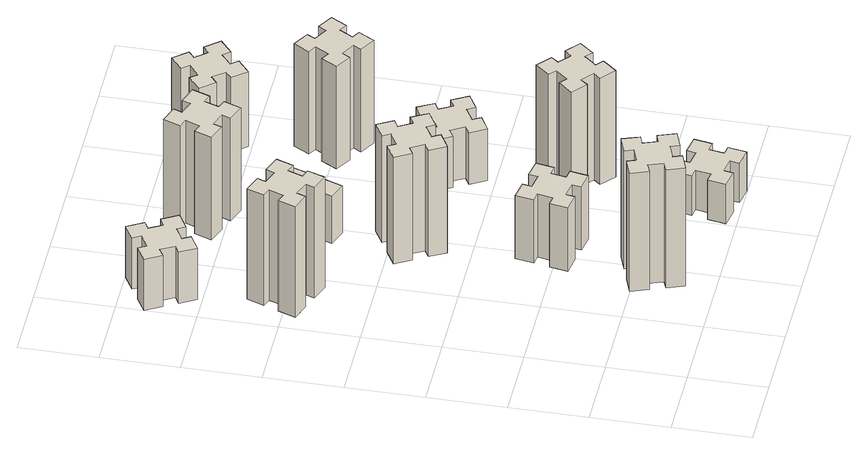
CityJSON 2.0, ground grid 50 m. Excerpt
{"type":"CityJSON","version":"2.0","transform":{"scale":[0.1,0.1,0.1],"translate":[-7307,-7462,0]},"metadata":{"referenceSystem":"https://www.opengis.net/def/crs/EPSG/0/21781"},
"CityObjects":{
"building1":{"type":"Building","attributes":{"class":"1000","function":"1000","usage":"1000","yearOfConstruction":2016,"roofType":"1000","measuredHeight":84,"storeysAboveGround":30,"storeysBelowGround":0},"geometry":[{"type":"Solid","lod":"1","boundaries":[[[[0,1,2,3,4,5,6,7,8,9,10,11,12,13,14,15,16,17,18,19]],[[17,16,20,21]],[[16,15,22,20]],[[15,14,23,22]],[[14,13,24,23]],[[13,12,25,24]],[[12,11,26,25]],[[11,10,27,26]],[[10,9,28,27]],[[9,8,29,28]],[[8,7,30,29]],[[7,6,31,30]],[[6,5,32,31]],[[5,4,33,32]],[[4,3,34,33]],[[3,2,35,34]],[[2,1,36,35]],[[1,0,37,36]],[[0,19,38,37]],[[19,18,39,38]],[[18,17,21,39]],[[24,25,26,27,28,29,30,31,32,33,34,35,36,37,38,39,21,20,22,23]]]]}]},
"building2":{"type":"Building","attributes":{"class":"1000","function":"1000","usage":"1000","yearOfConstruction":2016,"roofType":"1000","measuredHeight":90,"storeysAboveGround":30,"storeysBelowGround":0},"geometry":[{"type":"Solid","lod":"1","boundaries":[[[[40,41,42,43,44,45,46,47,48,49,50,51,52,53,54,55,56,57,58,59]],[[57,56,60,61]],[[56,55,62,60]],[[55,54,63,62]],[[54,53,64,63]],[[53,52,65,64]],[[52,51,66,65]],[[51,50,67,66]],[[50,49,68,67]],[[49,48,69,68]],[[48,47,70,69]],[[47,46,71,70]],[[46,45,72,71]],[[45,44,73,72]],[[44,43,74,73]],[[43,42,75,74]],[[42,41,76,75]],[[41,40,77,76]],[[40,59,78,77]],[[59,58,79,78]],[[58,57,61,79]],[[64,65,66,67,68,69,70,71,72,73,74,75,76,77,78,79,61,60,62,63]]]]}]},
"building3":{"type":"Building","attributes":{"class":"1000","function":"1000","usage":"1000","yearOfConstruction":2016,"roofType":"1000","measuredHeight":39,"storeysAboveGround":30,"storeysBelowGround":0},"geometry":[{"type":"Solid","lod":"1","boundaries":[[[[80,81,82,83,84,85,86,87,88,89,90,91,92,93,94,95,96,97,98,99]],[[97,96,100,101]],[[96,95,102,100]],[[95,94,103,102]],[[94,93,104,103]],[[93,92,105,104]],[[92,91,106,105]],[[91,90,107,106]],[[90,89,108,107]],[[89,88,109,108]],[[88,87,110,109]],[[87,86,111,110]],[[86,85,112,111]],[[85,84,113,112]],[[84,83,114,113]],[[83,82,115,114]],[[82,81,116,115]],[[81,80,117,116]],[[80,99,118,117]],[[99,98,119,118]],[[98,97,101,119]],[[104,105,106,107,108,109,110,111,112,113,114,115,116,117,118,119,101,100,102,103]]]]}]},
"building4":{"type":"Building","attributes":{"class":"1000","function":"1000","usage":"1000","yearOfConstruction":2016,"roofType":"1000","measuredHeight":48,"storeysAboveGround":30,"storeysBelowGround":0},"geometry":[{"type":"Solid","lod":"1","boundaries":[[[[120,121,122,123,124,125,126,127,128,129,130,131,132,133,134,135,136,137,138,139]],[[137,136,140,141]],[[136,135,142,140]],[[135,134,143,142]],[[134,133,144,143]],[[133,132,145,144]],[[132,131,146,145]],[[131,130,147,146]],[[130,129,148,147]],[[129,128,149,148]],[[128,127,150,149]],[[127,126,151,150]],[[126,125,152,151]],[[125,124,153,152]],[[124,123,154,153]],[[123,122,155,154]],[[122,121,156,155]],[[121,120,157,156]],[[120,139,158,157]],[[139,138,159,158]],[[138,137,141,159]],[[144,145,146,147,148,149,150,151,152,153,154,155,156,157,158,159,141,140,142,143]]]]}]},
"building5":{"type":"Building","attributes":{"class":"1000","function":"1000","usage":"1000","yearOfConstruction":2016,"roofType":"1000","measuredHeight":81,"storeysAboveGround":30,"storeysBelowGround":0},"geometry":[{"type":"Solid","lod":"1","boundaries":[[[[160,161,162,163,164,165,166,167,168,169,170,171,172,173,174,175,176,177,178,179]],[[177,176,180,181]],[[176,175,182,180]],[[175,174,183,182]],[[174,173,184,183]],[[173,172,185,184]],[[172,171,186,185]],[[171,170,187,186]],[[170,169,188,187]],[[169,168,189,188]],[[168,167,190,189]],[[167,166,191,190]],[[166,165,192,191]],[[165,164,193,192]],[[164,163,194,193]],[[163,162,195,194]],[[162,161,196,195]],[[161,160,197,196]],[[160,179,198,197]],[[179,178,199,198]],[[178,177,181,199]],[[184,185,186,187,188,189,190,191,192,193,194,195,196,197,198,199,181,180,182,183]]]]}]},
"building6":{"type":"Building","attributes":{"class":"1000","function":"1000","usage":"1000","yearOfConstruction":2016,"roofType":"1000","measuredHeight":36,"storeysAboveGround":30,"storeysBelowGround":0},"geometry":[{"type":"Solid","lod":"1","boundaries":[[[[200,201,202,203,204,205,206,207,208,209,210,211,212,213,214,215,216,217,218,219]],[[217,216,220,221]],[[216,215,222,220]],[[215,214,223,222]],[[214,213,224,223]],[[213,212,225,224]],[[212,211,226,225]],[[211,210,227,226]],[[210,209,228,227]],[[209,208,229,228]],[[208,207,230,229]],[[207,206,231,230]],[[206,205,232,231]],[[205,204,233,232]],[[204,203,234,233]],[[203,202,235,234]],[[202,201,236,235]],[[201,200,237,236]],[[200,219,238,237]],[[219,218,239,238]],[[218,217,221,239]],[[224,225,226,227,228,229,230,231,232,233,234,235,236,237,238,239,221,220,222,223]]]]}]},
"building7":{"type":"Building","attributes":{"class":"1000","function":"1000","usage":"1000","yearOfConstruction":2016,"roofType":"1000","measuredHeight":30,"storeysAboveGround":30,"storeysBelowGround":0},"geometry":[{"type":"Solid","lod":"1","boundaries":[[[[240,241,242,243,244,245,246,247,248,249,250,251,252,253,254,255,256,257,258,259]],[[257,256,260,261]],[[256,255,262,260]],[[255,254,263,262]],[[254,253,264,263]],[[253,252,265,264]],[[252,251,266,265]],[[251,250,267,266]],[[250,249,268,267]],[[249,248,269,268]],[[248,247,270,269]],[[247,246,271,270]],[[246,245,272,271]],[[245,244,273,272]],[[244,243,274,273]],[[243,242,275,274]],[[242,241,276,275]],[[241,240,277,276]],[[240,259,278,277]],[[259,258,279,278]],[[258,257,261,279]],[[264,265,266,267,268,269,270,271,272,273,274,275,276,277,278,279,261,260,262,263]]]]}]},
"building8":{"type":"Building","attributes":{"class":"1000","function":"1000","usage":"1000","yearOfConstruction":2016,"roofType":"1000","measuredHeight":78,"storeysAboveGround":30,"storeysBelowGround":0},"geometry":[{"type":"Solid","lod":"1","boundaries":[[[[280,281,282,283,284,285,286,287,288,289,290,291,292,293,294,295,296,297,298,299]],[[297,296,300,301]],[[296,295,302,300]],[[295,294,303,302]],[[294,293,304,303]],[[293,292,305,304]],[[292,291,306,305]],[[291,290,307,306]],[[290,289,308,307]],[[289,288,309,308]],[[288,287,310,309]],[[287,286,311,310]],[[286,285,312,311]],[[285,284,313,312]],[[284,283,314,313]],[[283,282,315,314]],[[282,281,316,315]],[[281,280,317,316]],[[280,299,318,317]],[[299,298,319,318]],[[298,297,301,319]],[[304,305,306,307,308,309,310,311,312,313,314,315,316,317,318,319,301,300,302,303]]]]}]},
"building9":{"type":"Building","attributes":{"class":"1000","function":"1000","usage":"1000","yearOfConstruction":2016,"roofType":"1000","measuredHeight":81,"storeysAboveGround":30,"storeysBelowGround":0},"geometry":[{"type":"Solid","lod":"1","boundaries":[[[[320,321,322,323,324,325,326,327,328,329,330,331,332,333,334,335,336,337,338,339]],[[337,336,340,341]],[[336,335,342,340]],[[335,334,343,342]],[[334,333,344,343]],[[333,332,345,344]],[[332,331,346,345]],[[331,330,347,346]],[[330,329,348,347]],[[329,328,349,348]],[[328,327,350,349]],[[327,326,351,350]],[[326,325,352,351]],[[325,324,353,352]],[[324,323,354,353]],[[323,322,355,354]],[[322,321,356,355]],[[321,320,357,356]],[[320,339,358,357]],[[339,338,359,358]],[[338,337,341,359]],[[344,345,346,347,348,349,350,351,352,353,354,355,356,357,358,359,341,340,342,343]]]]}]},
"building10":{"type":"Building","attributes":{"class":"1000","function":"1000","usage":"1000","yearOfConstruction":2016,"roofType":"1000","measuredHeight":39,"storeysAboveGround":30,"storeysBelowGround":0},"geometry":[{"type":"Solid","lod":"1","boundaries":[[[[360,361,362,363,364,365,366,367,368,369,370,371,372,373,374,375,376,377,378,379]],[[377,376,380,381]],[[376,375,382,380]],[[375,374,383,382]],[[374,373,384,383]],[[373,372,385,384]],[[372,371,386,385]],[[371,370,387,386]],[[370,369,388,387]],[[369,368,389,388]],[[368,367,390,389]],[[367,366,391,390]],[[366,365,392,391]],[[365,364,393,392]],[[364,363,394,393]],[[363,362,395,394]],[[362,361,396,395]],[[361,360,397,396]],[[360,379,398,397]],[[379,378,399,398]],[[378,377,381,399]],[[384,385,386,387,388,389,390,391,392,393,394,395,396,397,398,399,381,380,382,383]]]]}]},
"building11":{"type":"Building","attributes":{"class":"1000","function":"1000","usage":"1000","yearOfConstruction":2016,"roofType":"1000","measuredHeight":78,"storeysAboveGround":30,"storeysBelowGround":0},"geometry":[{"type":"Solid","lod":"1","boundaries":[[[[400,401,402,403,404,405,406,407,408,409,410,411,412,413,414,415,416,417,418,419]],[[417,416,420,421]],[[416,415,422,420]],[[415,414,423,422]],[[414,413,424,423]],[[413,412,425,424]],[[412,411,426,425]],[[411,410,427,426]],[[410,409,428,427]],[[409,408,429,428]],[[408,407,430,429]],[[407,406,431,430]],[[406,405,432,431]],[[405,404,433,432]],[[404,403,434,433]],[[403,402,435,434]],[[402,401,436,435]],[[401,400,437,436]],[[400,419,438,437]],[[419,418,439,438]],[[418,417,421,439]],[[424,425,426,427,428,429,430,431,432,433,434,435,436,437,438,439,421,420,422,423]]]]}]},
"building12":{"type":"Building","attributes":{"class":"1000","function":"1000","usage":"1000","yearOfConstruction":2016,"roofType":"1000","measuredHeight":57,"storeysAboveGround":30,"storeysBelowGround":0},"geometry":[{"type":"Solid","lod":"1","boundaries":[[[[440,441,442,443,444,445,446,447,448,449,450,451,452,453,454,455,456,457,458,459]],[[457,456,460,461]],[[456,455,462,460]],[[455,454,463,462]],[[454,453,464,463]],[[453,452,465,464]],[[452,451,466,465]],[[451,450,467,466]],[[450,449,468,467]],[[449,448,469,468]],[[448,447,470,469]],[[447,446,471,470]],[[446,445,472,471]],[[445,444,473,472]],[[444,443,474,473]],[[443,442,475,474]],[[442,441,476,475]],[[441,440,477,476]],[[440,459,478,477]],[[459,458,479,478]],[[458,457,461,479]],[[464,465,466,467,468,469,470,471,472,473,474,475,476,477,478,479,461,460,462,463]]]]}]}
},
"vertices":[
[251,2439,0],[345,2405,0],[324,2349,0],[437,2307,0],[478,2420,0],[422,2441,0],[456,2535,0],[512,2514,0],[553,2627,0],[440,2668,0],[420,2612,0],[326,2646,0],[347,2702,0],[234,2743,0],[193,2630,0],[249,2610,0],[215,2516,0],[159,2537,0],[117,2424,0],[230,2383,0],[215,2516,840],[159,2537,840],[249,2610,840],[193,2630,840],[234,2743,840],[347,2702,840],[326,2646,840],[420,2612,840],[440,2668,840],[553,2627,840],[512,2514,840],[456,2535,840],[422,2441,840],[478,2420,840],[437,2307,840],[324,2349,840],[345,2405,840],[251,2439,840],[230,2383,840],[117,2424,840],
[855,415,0],[889,321,0],[833,300,0],[874,187,0],[987,229,0],[966,285,0],[1060,319,0],[1080,263,0],[1193,304,0],[1152,417,0],[1096,396,0],[1062,490,0],[1118,510,0],[1077,623,0],[964,582,0],[985,526,0],[891,492,0],[870,548,0],[757,507,0],[799,394,0],[891,492,900],[870,548,900],[985,526,900],[964,582,900],[1077,623,900],[1118,510,900],[1062,490,900],[1096,396,900],[1152,417,900],[1193,304,900],[1080,263,900],[1060,319,900],[966,285,900],[987,229,900],[874,187,900],[833,300,900],[889,321,900],[855,415,900],[799,394,900],[757,507,900],
[115,3254,0],[165,3167,0],[113,3137,0],[173,3033,0],[277,3093,0],[247,3145,0],[334,3195,0],[364,3143,0],[468,3203,0],[408,3307,0],[356,3277,0],[306,3364,0],[358,3394,0],[298,3498,0],[194,3438,0],[224,3386,0],[137,3336,0],[107,3388,0],[3,3328,0],[63,3224,0],[137,3336,390],[107,3388,390],[224,3386,390],[194,3438,390],[298,3498,390],[358,3394,390],[306,3364,390],[356,3277,390],[408,3307,390],[468,3203,390],[364,3143,390],[334,3195,390],[247,3145,390],[277,3093,390],[173,3033,390],[113,3137,390],[165,3167,390],[115,3254,390],[63,3224,390],[3,3328,390],
[1007,946,0],[1105,928,0],[1095,869,0],[1213,848,0],[1234,967,0],[1175,977,0],[1192,1075,0],[1251,1065,0],[1272,1183,0],[1154,1204,0],[1144,1145,0],[1045,1162,0],[1056,1221,0],[937,1242,0],[917,1124,0],[976,1114,0],[958,1015,0],[899,1026,0],[878,907,0],[997,887,0],[958,1015,480],[899,1026,480],[976,1114,480],[917,1124,480],[937,1242,480],[1056,1221,480],[1045,1162,480],[1144,1145,480],[1154,1204,480],[1272,1183,480],[1251,1065,480],[1192,1075,480],[1175,977,480],[1234,967,480],[1213,848,480],[1095,869,480],[1105,928,480],[1007,946,480],[997,887,480],[878,907,480],
[1096,1897,0],[1046,1984,0],[1098,2014,0],[1038,2118,0],[934,2058,0],[964,2006,0],[877,1956,0],[847,2008,0],[743,1948,0],[803,1844,0],[855,1874,0],[905,1787,0],[853,1757,0],[913,1653,0],[1017,1713,0],[987,1765,0],[1074,1815,0],[1104,1763,0],[1208,1823,0],[1148,1927,0],[1074,1815,810],[1104,1763,810],[987,1765,810],[1017,1713,810],[913,1653,810],[853,1757,810],[905,1787,810],[855,1874,810],[803,1844,810],[743,1948,810],[847,2008,810],[877,1956,810],[964,2006,810],[934,2058,810],[1038,2118,810],[1098,2014,810],[1046,1984,810],[1096,1897,810],[1148,1927,810],[1208,1823,810],
[960,2612,0],[866,2646,0],[887,2702,0],[774,2743,0],[733,2630,0],[789,2610,0],[755,2516,0],[699,2537,0],[657,2424,0],[770,2383,0],[791,2439,0],[885,2405,0],[864,2349,0],[977,2307,0],[1018,2420,0],[962,2441,0],[996,2535,0],[1052,2514,0],[1093,2627,0],[980,2668,0],[996,2535,360],[1052,2514,360],[962,2441,360],[1018,2420,360],[977,2307,360],[864,2349,360],[885,2405,360],[791,2439,360],[770,2383,360],[657,2424,360],[699,2537,360],[755,2516,360],[789,2610,360],[733,2630,360],[774,2743,360],[887,2702,360],[866,2646,360],[960,2612,360],[980,2668,360],[1093,2627,360],
[1815,137,0],[1832,235,0],[1891,225,0],[1912,343,0],[1794,364,0],[1784,305,0],[1685,322,0],[1696,381,0],[1577,402,0],[1557,284,0],[1616,274,0],[1598,175,0],[1539,186,0],[1518,67,0],[1637,47,0],[1647,106,0],[1745,88,0],[1735,29,0],[1853,8,0],[1874,127,0],[1745,88,300],[1735,29,300],[1647,106,300],[1637,47,300],[1518,67,300],[1539,186,300],[1598,175,300],[1616,274,300],[1557,284,300],[1577,402,300],[1696,381,300],[1685,322,300],[1784,305,300],[1794,364,300],[1912,343,300],[1891,225,300],[1832,235,300],[1815,137,300],[1874,127,300],[1853,8,300],
[889,3250,0],[855,3156,0],[799,3177,0],[757,3064,0],[870,3023,0],[891,3079,0],[985,3045,0],[964,2989,0],[1077,2947,0],[1118,3060,0],[1062,3081,0],[1096,3175,0],[1152,3154,0],[1193,3267,0],[1080,3308,0],[1060,3252,0],[966,3286,0],[987,3342,0],[874,3383,0],[833,3270,0],[966,3286,780],[987,3342,780],[1060,3252,780],[1080,3308,780],[1193,3267,780],[1152,3154,780],[1096,3175,780],[1062,3081,780],[1118,3060,780],[1077,2947,780],[964,2989,780],[985,3045,780],[891,3079,780],[870,3023,780],[757,3064,780],[799,3177,780],[855,3156,780],[889,3250,780],[833,3270,780],[874,3383,780],
[1867,936,0],[1932,1013,0],[1978,974,0],[2055,1066,0],[1963,1143,0],[1924,1097,0],[1848,1162,0],[1886,1208,0],[1794,1285,0],[1717,1193,0],[1763,1154,0],[1699,1078,0],[1653,1116,0],[1576,1024,0],[1668,947,0],[1706,993,0],[1783,929,0],[1744,883,0],[1836,806,0],[1913,898,0],[1783,929,810],[1744,883,810],[1706,993,810],[1668,947,810],[1576,1024,810],[1653,1116,810],[1699,1078,810],[1763,1154,810],[1717,1193,810],[1794,1285,810],[1886,1208,810],[1848,1162,810],[1924,1097,810],[1963,1143,810],[2055,1066,810],[1978,974,810],[1932,1013,810],[1867,936,810],[1913,898,810],[1836,806,810],
[1727,1665,0],[1814,1715,0],[1844,1663,0],[1948,1723,0],[1888,1827,0],[1836,1797,0],[1786,1884,0],[1838,1914,0],[1778,2018,0],[1674,1958,0],[1704,1906,0],[1617,1856,0],[1587,1908,0],[1483,1848,0],[1543,1744,0],[1595,1774,0],[1645,1687,0],[1593,1657,0],[1653,1553,0],[1757,1613,0],[1645,1687,390],[1593,1657,390],[1595,1774,390],[1543,1744,390],[1483,1848,390],[1587,1908,390],[1617,1856,390],[1704,1906,390],[1674,1958,390],[1778,2018,390],[1838,1914,390],[1786,1884,390],[1836,1797,390],[1888,1827,390],[1948,1723,390],[1844,1663,390],[1814,1715,390],[1727,1665,390],[1757,1613,390],[1653,1553,390],
[1717,2455,0],[1804,2405,0],[1774,2353,0],[1878,2293,0],[1938,2397,0],[1886,2427,0],[1936,2514,0],[1988,2484,0],[2048,2588,0],[1944,2648,0],[1914,2596,0],[1827,2646,0],[1857,2698,0],[1753,2758,0],[1693,2654,0],[1745,2624,0],[1695,2537,0],[1643,2567,0],[1583,2463,0],[1687,2403,0],[1695,2537,780],[1643,2567,780],[1745,2624,780],[1693,2654,780],[1753,2758,780],[1857,2698,780],[1827,2646,780],[1914,2596,780],[1944,2648,780],[2048,2588,780],[1988,2484,780],[1936,2514,780],[1886,2427,780],[1938,2397,780],[1878,2293,780],[1774,2353,780],[1804,2405,780],[1717,2455,780],[1687,2403,780],[1583,2463,780],
[1748,3149,0],[1824,3213,0],[1863,3167,0],[1955,3244,0],[1878,3336,0],[1832,3298,0],[1767,3374,0],[1813,3413,0],[1736,3505,0],[1644,3428,0],[1683,3382,0],[1606,3317,0],[1568,3363,0],[1476,3286,0],[1553,3194,0],[1599,3233,0],[1663,3156,0],[1617,3118,0],[1694,3026,0],[1786,3103,0],[1663,3156,570],[1617,3118,570],[1599,3233,570],[1553,3194,570],[1476,3286,570],[1568,3363,570],[1606,3317,570],[1683,3382,570],[1644,3428,570],[1736,3505,570],[1813,3413,570],[1767,3374,570],[1832,3298,570],[1878,3336,570],[1955,3244,570],[1863,3167,570],[1824,3213,570],[1748,3149,570],[1786,3103,570],[1694,3026,570]
]}
